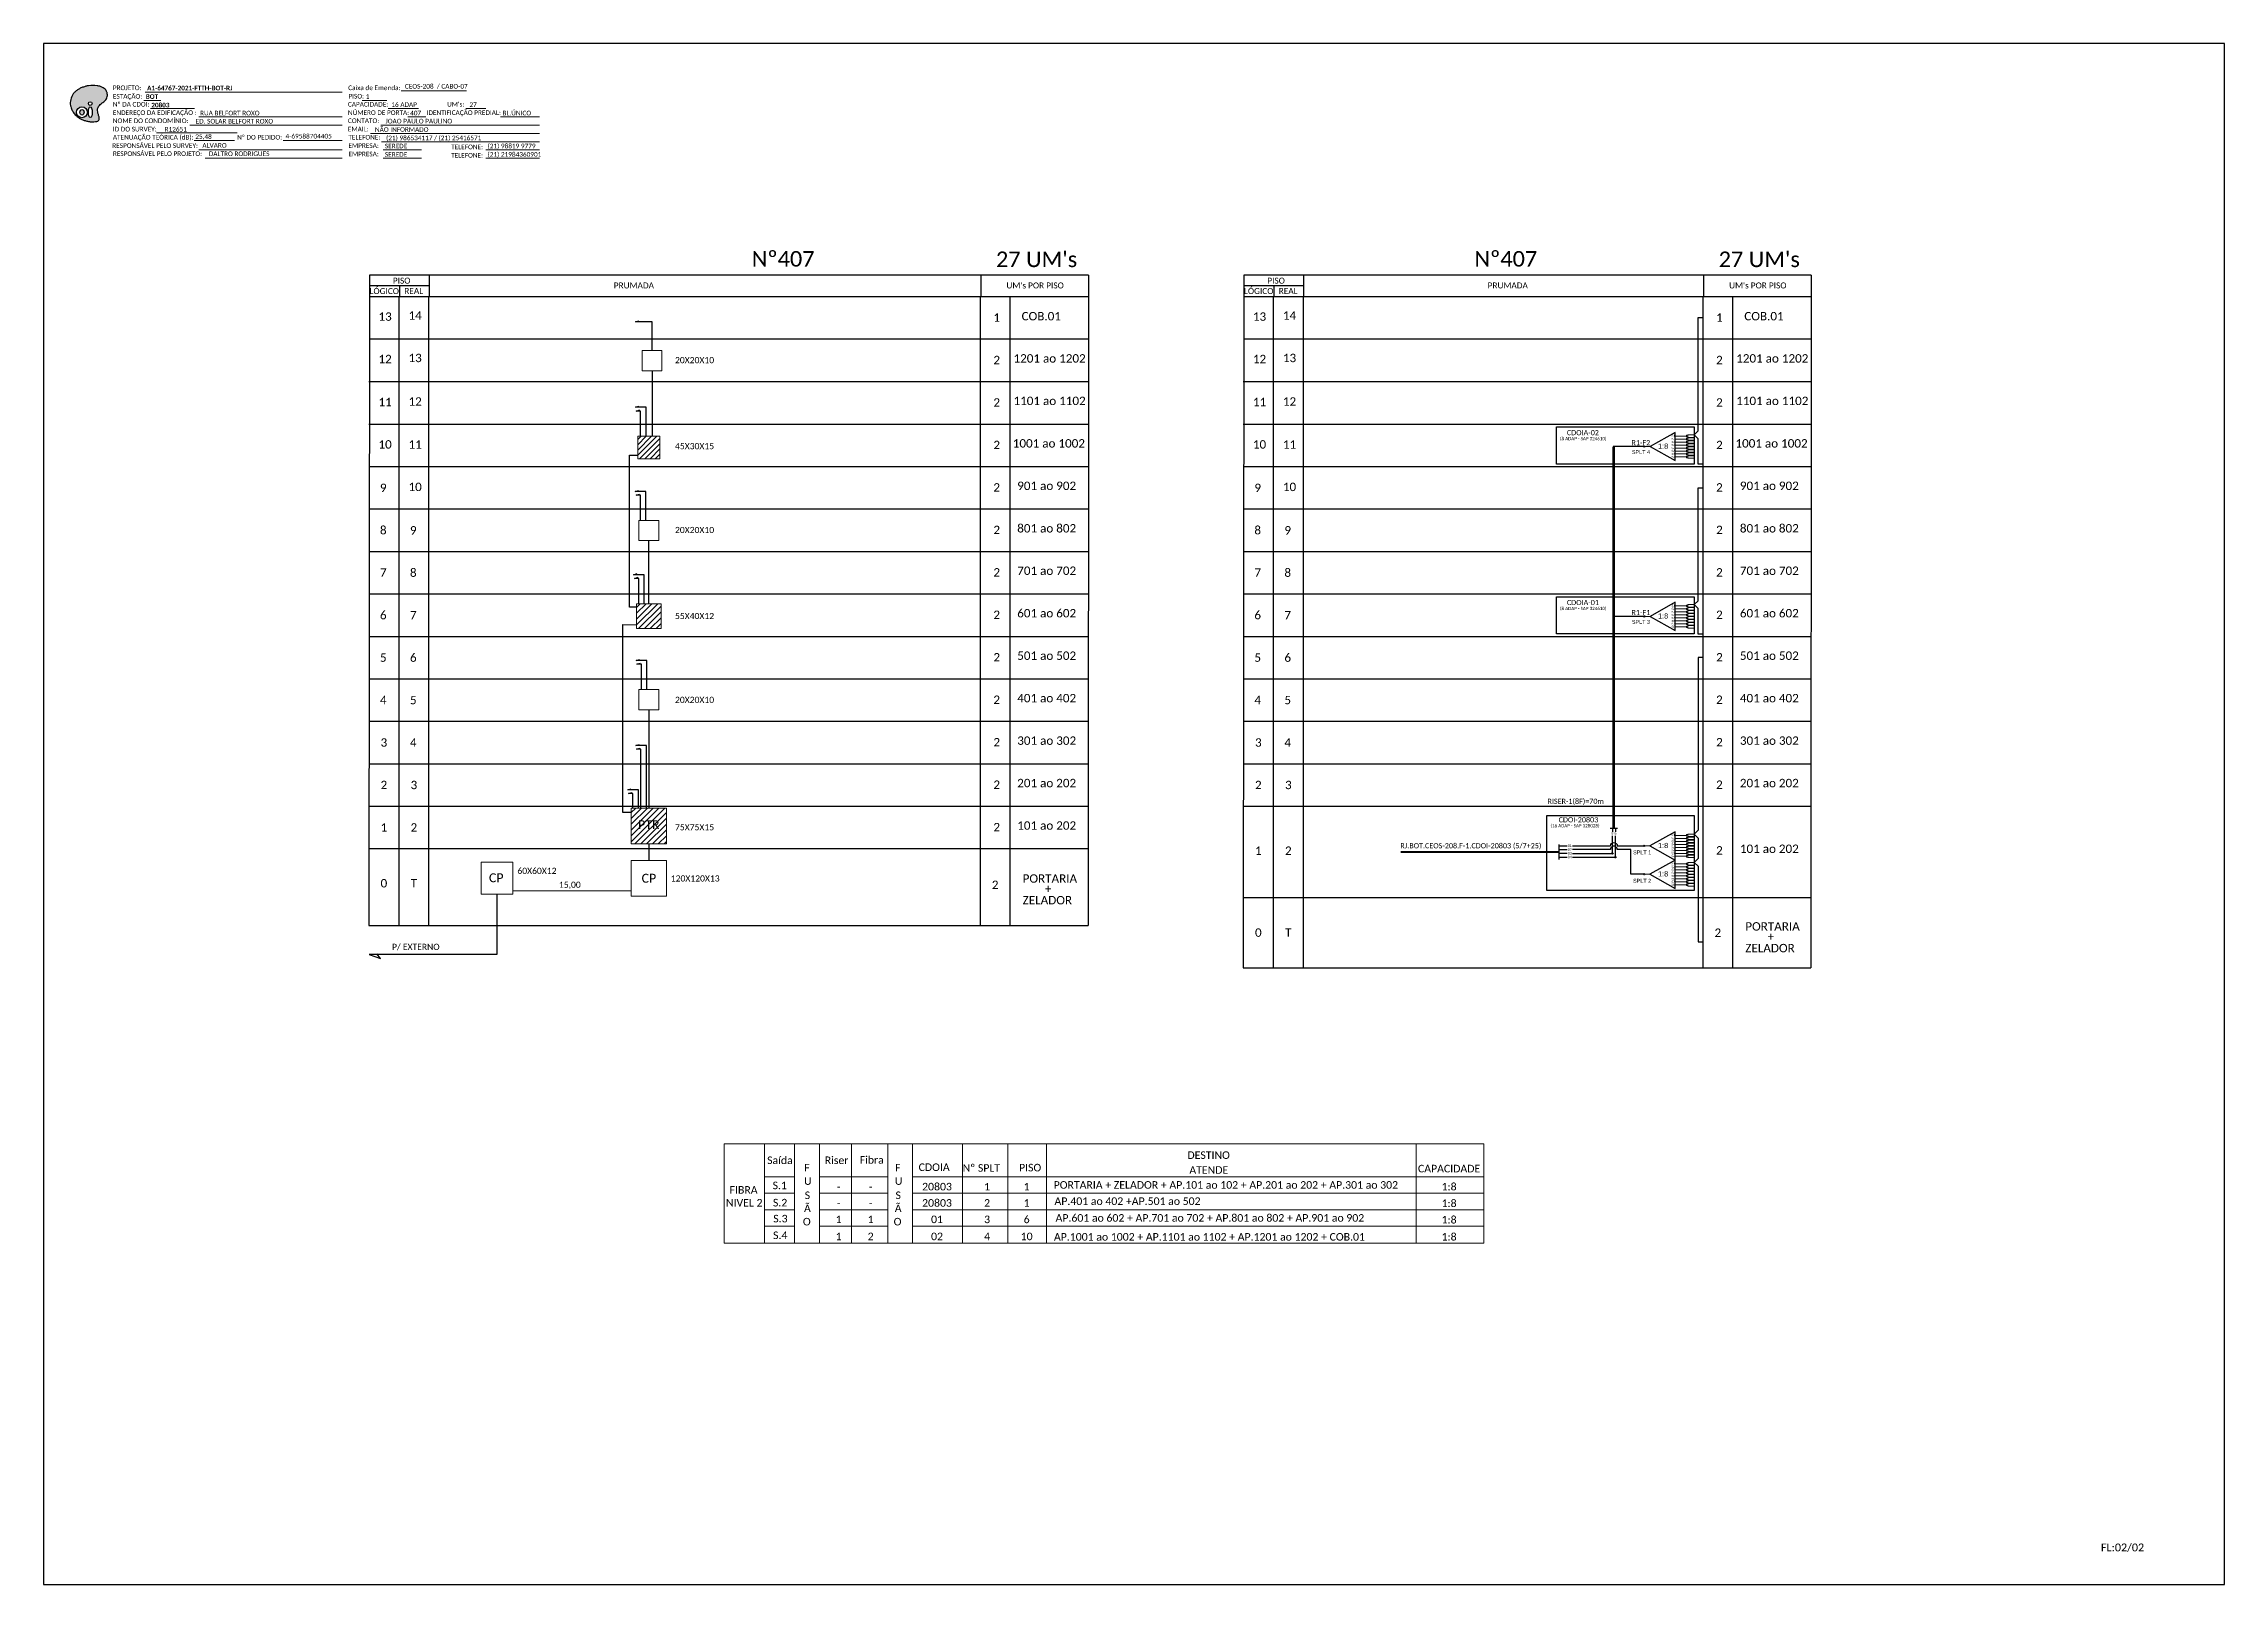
# Model space of a CAD drawing. Header units: metres. Extents: x -1286 to 434, y -500 to 94.
# Drawn here: x -407 to 434, y -500 to 94 of the extents above; entities that cross this region are included whole.
import ezdxf
from ezdxf.enums import TextEntityAlignment as Align

# ---------------------------------------------------------------- set-up
doc = ezdxf.new("R2010")
doc.units = ezdxf.units.M
doc.layers.add('(Notas)', color=7, linetype='Continuous', lineweight=0)
doc.layers.add('_NUMERAÇÃO_', color=34, linetype='Continuous', lineweight=0)
doc.styles.add('ARIAL', font='arial.ttf')
doc.styles.add('WMF-Calibri0', font='calibri.ttf')
doc.styles.add('WMF-Calibri1', font='calibrib.ttf')

# ---------------------------------------------------------------- blocks, each defined once
blk = doc.blocks.new('SPLT_1-8_SC-APC')
at = {"color": 1, "lineweight": 0}
blk.add_lwpolyline([(-17.04, -7.55), (-19.26, -7.55)], dxfattribs=at)
at = {"color": 1}
blk.add_lwpolyline([(-7.37, -2.1), (-17.04, -7.55), (-7.37, -13), (-7.37, -2.1)], dxfattribs=at)
at = {"color": 3, "lineweight": 0}
for points in [[(-2.99, -3.51), (-7.37, -3.51)], [(-7.37, -4.66), (-2.99, -4.66)], [(-7.37, -5.82), (-2.99, -5.82)], [(-7.37, -6.97), (-2.99, -6.97)], [(-7.37, -8.12), (-2.99, -8.12)], [(-2.41, -3.02), (-2.41, -4)], [(-2.41, -3.02), (0, -3.02)], [(-2.41, -4), (0, -4)], [(-2.41, -4.17), (-2.41, -5.16)], [(-2.41, -4.17), (0, -4.17)], [(-2.41, -5.16), (0, -5.16)], [(-2.41, -5.32), (-2.41, -6.31)], [(-2.41, -5.32), (0, -5.32)], [(-2.41, -6.31), (0, -6.31)], [(-2.41, -6.48), (-2.41, -7.46)], [(-2.41, -6.48), (0, -6.48)], [(-2.41, -7.46), (0, -7.46)], [(-2.41, -7.63), (-2.41, -8.62)], [(-2.41, -7.63), (0, -7.63)], [(-7.37, -9.28), (-2.99, -9.28)], [(-7.37, -10.43), (-2.99, -10.43)], [(-7.37, -11.58), (-2.99, -11.58)], [(-2.41, -8.62), (0, -8.62)], [(-2.41, -8.78), (-2.41, -9.77)], [(-2.41, -8.78), (0, -8.78)], [(-2.41, -9.77), (0, -9.77)], [(-2.41, -9.94), (-2.41, -10.92)], [(-2.41, -9.94), (0, -9.94)], [(-2.41, -10.92), (0, -10.92)], [(-2.41, -11.09), (-2.41, -12.08)], [(-2.41, -11.09), (0, -11.09)], [(-2.41, -12.08), (0, -12.08)]]:
    blk.add_lwpolyline(points, dxfattribs=at)
for points in [[(-2.99, -3.22), (-2.41, -3.22), (-2.41, -3.8), (-2.99, -3.8)], [(-2.99, -4.38), (-2.41, -4.38), (-2.41, -4.95), (-2.99, -4.95)], [(-2.99, -5.53), (-2.41, -5.53), (-2.41, -6.1), (-2.99, -6.1)], [(-2.99, -6.68), (-2.41, -6.68), (-2.41, -7.26), (-2.99, -7.26)], [(-2.99, -7.84), (-2.41, -7.84), (-2.41, -8.41), (-2.99, -8.41)], [(-2.99, -8.99), (-2.41, -8.99), (-2.41, -9.56), (-2.99, -9.56)], [(-2.99, -10.14), (-2.41, -10.14), (-2.41, -10.72), (-2.99, -10.72)], [(-2.99, -11.3), (-2.41, -11.3), (-2.41, -11.87), (-2.99, -11.87)]]:
    blk.add_lwpolyline(points, close=True, dxfattribs=at)
at = {"color": 1, "style": 'ARIAL'}
for s, height, p in [('1:8', 2, (-13.91, -8.4)), ('S1', 0.75, (-8.74, -3.78)), ('S2', 0.75, (-8.74, -4.97)), ('S3', 0.75, (-8.74, -6.18)), ('S4', 0.75, (-8.74, -7.36)), ('S5', 0.75, (-8.74, -8.57)), ('S6', 0.75, (-8.74, -9.69)), ('S7', 0.75, (-8.74, -10.78)), ('S8', 0.75, (-8.74, -11.9))]:
    blk.add_text(s, height=height, dxfattribs=at).set_placement(p)
blk = doc.blocks.new('SPLITTER_')
blk.add_point((0, 0))
at = {"style": 'ARIAL', "flags": 4}
blk.add_attdef('SPLT', (0, -3.26), '', height=1.5, dxfattribs=at)
blk = doc.blocks.new('OI')
h = blk.add_hatch(color=40)
edge = h.paths.add_edge_path()
edge.add_spline(control_points=[(4.35, -0.67), (3.92, -0.99), (3.26, -1.5), (2.81, -2.59), (2.9, -3.5), (3.06, -4.27), (3.31, -4.85), (3.37, -5.39), (3.4, -5.88), (3.2, -6.4), (2.54, -6.61), (1.65, -6.63), (0.55, -6.67), (-0.56, -6.42), (-1.61, -6.14), (-2.77, -5.61), (-3.92, -4.77), (-4.89, -3.7), (-5.34, -2.65), (-5.6, -1.94), (-5.85, -0.96), (-5.71, 0.47), (-5.1, 2.02), (-4.14, 3.02), (-3.3, 3.61), (-2.37, 4.16), (-1.36, 4.44), (-0.56, 4.7), (0.79, 4.85), (2.24, 4.97), (3.79, 4.57), (4.67, 4.21), (5.44, 3.65), (5.76, 2.99), (6.03, 2.21), (6.01, 1.46), (5.72, 0.64), (5.31, 0.08), (4.88, -0.38), (4.51, -0.55), (4.35, -0.67)], knot_values=[0, 0, 0, 0, 1.60434, 2.417191, 3.427595, 4.282808, 4.776746, 5.304182, 5.888771, 6.258406, 6.858137, 7.79129, 8.986195, 10.124242, 11.187857, 12.242908, 13.953784, 15.414161, 16.515391, 17.349188, 17.675853, 19.552021, 21.515531, 22.568638, 23.63245, 24.621084, 25.782718, 26.745347, 27.142653, 29.870543, 31.004649, 31.921532, 32.709589, 33.801391, 34.042471, 35.192333, 35.971461, 36.628871, 37.254359, 37.836911, 37.836911, 37.836911, 37.836911], degree=3, periodic=0)
h.paths.add_polyline_path([(1.13, -0.87, -1), (-0.04, -0.87, -1)], flags=16)
edge = h.paths.add_edge_path(flags=16)
edge.add_ellipse((0.56, -3.59), major_axis=(-0.02, 1.71), ratio=0.361305, start_angle=0, end_angle=360)
h.paths.add_polyline_path([(-0.36, -3.62, -1), (-3.8, -3.62, -1)], flags=16)
edge = h.paths.add_edge_path(flags=0)
edge.add_ellipse((-2.08, -3.62), major_axis=(0, 0.885), ratio=0.758294, start_angle=0, end_angle=360)
at = {"color": 40}
for centre, radius in [((-2.08, -3.62), 1.72), ((0.54, -0.87), 0.587)]:
    blk.add_circle(centre, radius, dxfattribs=at)
blk.add_ellipse((-2.08, -3.62), major_axis=(0, 0.885), ratio=0.758294, start_param=-3.141592653589792, end_param=3.141592653589792, dxfattribs=at)
blk.add_ellipse((0.56, -3.59), major_axis=(-0.02, 1.71), ratio=0.361305, dxfattribs=at)
at = {"color": 40, "start_tangent": (-0.800898, -0.598801), "end_tangent": (-0.800898, -0.598801)}
blk.add_spline([(4.35, -0.67), (3.2, -1.78), (2.9, -2.54), (2.92, -3.55), (3.12, -4.38), (3.28, -4.85), (3.37, -5.37), (3.35, -5.95), (3.2, -6.29), (2.66, -6.55), (1.73, -6.63), (0.54, -6.62), (-0.58, -6.41), (-1.6, -6.11), (-2.56, -5.67), (-3.95, -4.67), (-4.89, -3.56), (-5.37, -2.56), (-5.64, -1.78), (-5.72, -1.46), (-5.63, 0.42), (-4.84, 2.22), (-4.13, 2.99), (-3.27, 3.62), (-2.4, 4.09), (-1.3, 4.47), (-0.37, 4.72), (0.02, 4.77), (2.75, 4.8), (3.85, 4.53), (4.69, 4.16), (5.31, 3.68), (5.85, 2.73), (5.93, 2.5), (5.94, 1.35), (5.67, 0.62), (5.29, 0.08), (4.84, -0.36), (4.35, -0.67)], degree=3, dxfattribs=at)

msp = doc.modelspace()

# ---------------------------------------------------------------- hatches: boundary and pattern name
h = msp.add_hatch()
h.set_pattern_fill('ANSI31', color=1, scale=0.45, style=0)
h.set_pattern_definition([(45, (-330.719, -383.1889), (-1.010279, 1.010279), [])])
h.paths.add_polyline_path([(-177.74, -65.84), (-169.22, -65.84), (-169.22, -57.19), (-177.74, -57.19)])
h = msp.add_hatch(color=3)
h.dxf.hatch_style = 1
edge = h.paths.add_edge_path()
edge.add_arc((210.39, -61.13), 0.242, 0, 360)
h = msp.add_hatch()
h.set_pattern_fill('ANSI31', color=1, scale=0.5, style=0)
h.set_pattern_definition([(45, (-348.1898, -483.9379), (-1.122532, 1.122532), [])])
h.paths.add_polyline_path([(-178.22, -131.32), (-168.75, -131.32), (-168.75, -121.72), (-178.22, -121.72)])
h = msp.add_hatch(color=3)
h.dxf.hatch_style = 1
edge = h.paths.add_edge_path()
edge.add_arc((210.39, -126.62), 0.242, 0, 360)
h = msp.add_hatch()
h.set_pattern_fill('LINE', color=1, scale=0.5, angle=45)
h.set_pattern_definition([(45, (73.6528, 0), (-1.122532, 1.122532), [])])
h.paths.add_polyline_path([(-180.27, -200.56), (-180.27, -214.32), (-166.7, -214.32), (-166.7, -200.56)])
h.paths.add_polyline_path([(-178.5, -209.5), (-168.42, -209.5), (-168.42, -204.35), (-178.5, -204.35)], flags=24)
h = msp.add_hatch(color=3)
h.dxf.hatch_style = 1
edge = h.paths.add_edge_path()
edge.add_arc((198.09, -217.99), 0.256, 0, 360)
h = msp.add_hatch(color=3)
h.dxf.hatch_style = 1
edge = h.paths.add_edge_path()
edge.add_arc((210.36, -215.09), 0.256, 0, 360)
h = msp.add_hatch(color=3)
h.dxf.hatch_style = 1
edge = h.paths.add_edge_path()
edge.add_arc((199.25, -219.47), 0.256, 0, 360)
h = msp.add_hatch(color=3)
h.dxf.hatch_style = 1
edge = h.paths.add_edge_path()
edge.add_arc((210.36, -226.04), 0.256, 0, 360)

# ---------------------------------------------------------------- linework, layer by layer
at = {"layer": '(Notas)', "lineweight": 0}
for p, q in [((-128.85, -368.31), (-128.85, -329.94)), ((-117.32, -368.31), (-117.32, -329.94)), ((-107.68, -368.31), (-107.68, -329.94)), ((-95.34, -368.31), (-95.34, -329.94)), ((-81.31, -368.31), (-81.31, -329.94)), ((-71.85, -368.31), (-71.85, -329.94)), ((-52.54, -368.31), (-52.54, -329.94)), ((-35.06, -368.31), (-35.06, -329.94)), ((-20.15, -368.31), (-20.15, -329.94)), ((122.49, -368.31), (122.49, -329.94))]:
    msp.add_line(p, q, dxfattribs=at)
msp.add_lwpolyline([(148.49, -329.94), (148.49, -368.31)], dxfattribs=at)
at = {"color": 5}
for p, q in [((210.39, -61.13), (198.37, -61.13)), ((210.39, -126.62), (198.37, -126.62)), ((198.09, -218.01), (198.09, -211.28)), ((199.25, -219.47), (199.25, -211.28)), ((182.75, -219.46), (199.25, -219.47))]:
    msp.add_line(p, q, dxfattribs=at)
at = {"color": 1}
msp.add_line((177.52, -214.5), (177.52, -220.38), dxfattribs=at)
at = {"color": 7}
msp.add_line((182.75, -218), (198.09, -218.01), dxfattribs=at)
msp.add_lwpolyline([(-406.88, -499.81), (434.12, -499.81), (434.12, 94.19), (-406.88, 94.19)], close=True)
at = {"color": 7, "lineweight": 0}
for points in [[(-268.96, 76.01), (-243.82, 76.01)], [(-368.28, 72.24), (-361.73, 72.24)], [(-367.77, 75.52), (-291.8, 75.52)], [(-365.62, 69.17), (-348.65, 69.17)], [(-284, 72.28), (-274.52, 72.28)], [(-273.95, 69.17), (-262.33, 69.17)], [(-244.01, 69.17), (-236.34, 69.17)], [(-363.3, 59.75), (-332.26, 59.75)], [(-350.46, 62.82), (-291.8, 62.82)], [(-347.05, 65.93), (-291.8, 65.93)], [(-280.87, 59.58), (-215.61, 59.58)], [(-276.84, 62.82), (-215.61, 62.82)], [(-266.37, 65.93), (-259.42, 65.93)], [(-230.67, 65.93), (-215.64, 65.93)], [(-348.77, 56.79), (-333.26, 56.79)], [(-347.05, 53.23), (-291.8, 53.23)], [(-314.54, 56.79), (-291.77, 56.79)], [(-276.59, 56.34), (-215.61, 56.34)], [(-275.98, 53.23), (-261.18, 53.23)], [(-236.38, 53.23), (-215.61, 53.23)], [(-344.56, 49.99), (-291.8, 49.99)], [(-275.98, 49.99), (-261.18, 49.99)], [(-236.38, 49.99), (-215.61, 49.99)]]:
    msp.add_lwpolyline(points, dxfattribs=at)
at = {"color": 0}
for points in [[(-3.87, 4.97), (-281.21, 4.97)], [(-258.06, 0.86), (-281.21, 0.86)], [(274.82, 4.97), (56.01, 4.97)], [(79.15, 0.86), (56.01, 0.86)]]:
    msp.add_lwpolyline(points, dxfattribs=at)
for points in [[(-281.21, 4.97), (-281.21, -3.25)], [(-269.63, 0.86), (-269.63, -3.25)], [(-258.06, -3.25), (-258.06, 4.97)], [(-45.47, 4.97), (-45.47, -3.25)], [(-3.87, 4.97), (-3.87, -3.25)], [(56.01, 4.97), (56.01, -3.25)], [(67.58, 0.86), (67.58, -3.25)], [(79.15, -3.25), (79.15, 4.97)], [(233.23, 4.97), (233.23, -3.25)], [(274.82, 4.97), (274.82, -3.25)], [(-281.21, -3.25), (-281.43, -245.77)], [(-281.21, -3.25), (-3.87, -3.25)], [(-281.21, -3.25), (-3.87, -3.25)], [(-281.21, -3.25), (-3.87, -3.25)], [(-281.21, -3.25), (-3.87, -3.25)], [(-269.86, -3.25), (-269.86, -245.77)], [(-258.29, -245.77), (-258.29, -3.25)], [(-45.69, -3.25), (-45.69, -245.77)], [(-34.12, -245.77), (-34.12, -3.25)], [(-3.87, -3.25), (-4.1, -245.77)], [(56.01, -3.25), (55.78, -262.08)], [(56.01, -3.25), (274.82, -3.25)], [(56.01, -3.25), (274.82, -3.25)], [(56.01, -3.25), (274.82, -3.25)], [(56.01, -3.25), (274.82, -3.25)], [(67.35, -3.25), (67.35, -262.08)], [(78.93, -262.08), (78.93, -3.25)], [(233, -3.25), (233, -262.08)], [(244.58, -262.08), (244.58, -3.25)], [(274.82, -3.25), (274.59, -262.08)], [(-281.21, -19.62), (-3.87, -19.62)], [(56.01, -19.62), (274.82, -19.62)], [(-281.43, -36.08), (-4.1, -36.08)], [(55.78, -36.08), (274.59, -36.08)], [(-281.43, -52.45), (-4.1, -52.45)], [(55.78, -52.45), (274.59, -52.45)], [(-281.43, -68.82), (-4.1, -68.82)], [(55.78, -68.82), (274.59, -68.82)], [(-281.43, -85.2), (-4.1, -85.2)], [(55.78, -85.2), (274.59, -85.2)], [(-281.43, -101.57), (-4.1, -101.57)], [(55.78, -101.57), (274.59, -101.57)], [(-281.43, -117.94), (-4.1, -117.94)], [(55.78, -117.94), (274.59, -117.94)], [(-281.43, -134.31), (-4.1, -134.31)], [(55.78, -134.31), (274.59, -134.31)], [(-281.43, -150.68), (-4.1, -150.68)], [(55.78, -150.68), (274.59, -150.68)], [(-281.43, -167.06), (-4.1, -167.06)], [(55.78, -167.06), (274.59, -167.06)], [(-281.43, -183.43), (-4.1, -183.43)], [(55.78, -183.43), (274.59, -183.43)], [(-281.43, -199.8), (-4.1, -199.8)], [(55.78, -199.8), (274.59, -199.8)], [(-281.43, -216.17), (-4.1, -216.17)], [(55.78, -235.05), (274.59, -235.05)], [(-281.43, -245.77), (-4.1, -245.77)], [(55.78, -262.08), (274.59, -262.08)]]:
    msp.add_lwpolyline(points)
at = {"color": 3}
for points in [[(-172.24, -24.16), (-172.24, -13.1), (-178.59, -13.1), (-177.2, -12.67)], [(233, -67.9), (231.22, -67.9), (231.22, -58.11), (229.65, -56.6), (231.22, -55.1), (231.22, -11.37), (232.87, -11.37)], [(-172.24, -31.93), (-172.24, -57.19)], [(-174.51, -57.19), (-174.51, -46.01), (-178.64, -46.01), (-177.25, -45.58)], [(-176.65, -57.19), (-176.65, -47.44), (-178.33, -47.44), (-176.94, -47.01)], [(-178.22, -123.06), (-180.9, -123.06), (-180.9, -64.43), (-177.76, -64.45)], [(-174.58, -89.65), (-174.58, -78.47), (-178.71, -78.47), (-177.31, -78.04)], [(-176.72, -89.65), (-176.72, -79.89), (-178.4, -79.89), (-177.01, -79.46)], [(232.87, -133.42), (231.22, -133.42), (231.22, -123.6), (229.65, -122.09), (231.22, -120.58), (231.22, -77.05), (232.87, -77.05)], [(-173.48, -121.72), (-173.48, -97.42)], [(-175.22, -121.72), (-175.22, -110.54), (-179.35, -110.54), (-177.95, -110.11)], [(-177.36, -121.72), (-177.36, -111.96), (-179.04, -111.96), (-177.65, -111.53)], [(-180.27, -202.17), (-183.5, -202.17), (-183.5, -129.81), (-178.22, -129.83)], [(232.88, -142.5), (231.23, -142.5), (231.22, -209.05), (229.65, -210.56), (231.22, -212.06), (231.22, -219.95), (229.65, -221.45), (231.22, -222.96), (231.22, -252.05), (232.87, -252.05)], [(-174.23, -154.84), (-174.23, -143.66), (-178.35, -143.66), (-176.96, -143.23)], [(-176.37, -154.84), (-176.37, -145.08), (-178.05, -145.08), (-176.65, -144.65)], [(-173.48, -162.61), (-173.49, -200.56)], [(-174.41, -200.56), (-174.41, -176.4), (-178.54, -176.4), (-177.14, -175.97)], [(-176.55, -200.56), (-176.55, -177.83), (-178.23, -177.83), (-176.84, -177.4)], [(-177.5, -200.56), (-177.5, -193.53), (-181.63, -193.53), (-180.23, -193.11)], [(-179.64, -200.56), (-179.64, -194.96), (-181.32, -194.96), (-179.92, -194.53)], [(-173.49, -214.32), (-173.49, -220.76)], [(177.52, -215.04), (180.68, -215.04)], [(-180.28, -232.51), (-225.97, -232.43)]]:
    msp.add_lwpolyline(points, dxfattribs=at)
at = {"lineweight": 0}
for points in [[(-168.41, -24.16), (-176.07, -24.16), (-176.07, -31.93), (-168.41, -31.93)], [(-169.65, -89.65), (-177.31, -89.65), (-177.31, -97.42), (-169.65, -97.42)], [(-169.65, -154.84), (-177.32, -154.84), (-177.32, -162.61), (-169.65, -162.61)], [(-238.2, -221.36), (-225.97, -221.36), (-225.97, -233.76), (-238.2, -233.76)], [(-180.28, -220.76), (-166.71, -220.76), (-166.71, -234.52), (-180.28, -234.52)]]:
    msp.add_lwpolyline(points, close=True, dxfattribs=at)
at = {"color": 1, "lineweight": 0}
for points in [[(-169.22, -57.19), (-177.74, -57.19), (-177.74, -65.84), (-169.22, -65.84)], [(-168.75, -121.72), (-178.22, -121.72), (-178.22, -131.32), (-168.75, -131.32)], [(-180.27, -200.56), (-166.7, -200.56), (-166.7, -214.32), (-180.27, -214.32)]]:
    msp.add_lwpolyline(points, close=True, dxfattribs=at)
at = {"color": 1}
for points in [[(176.52, -53.59), (229.65, -53.59), (229.65, -67.9), (176.52, -67.9)], [(176.52, -119.07), (229.65, -119.07), (229.65, -133.39), (176.52, -133.39)], [(172.88, -203.44), (229.65, -203.44), (229.65, -232.27), (172.88, -232.27)]]:
    msp.add_lwpolyline(points, close=True, dxfattribs=at)
for points in [[(222.28, -55.68), (212.62, -61.13), (222.28, -66.58), (222.28, -55.68)], [(222.28, -121.17), (212.62, -126.62), (222.28, -132.07), (222.28, -121.17)], [(-232.09, -233.76), (-232.09, -256.95), (-277.15, -256.95), (-281.33, -256.95)], [(-281.33, -256.95), (-276.92, -258.54)], [(-276.92, -258.54), (-278.32, -256.71)]]:
    msp.add_lwpolyline(points, dxfattribs=at)
at = {"color": 3, "lineweight": 0}
for points in [[(226.66, -57.1), (222.28, -57.1)], [(222.28, -58.25), (226.66, -58.25)], [(227.24, -56.6), (227.24, -57.59)], [(227.24, -56.6), (229.65, -56.6)], [(227.24, -57.59), (229.65, -57.59)], [(227.24, -57.76), (227.24, -58.74)], [(227.24, -57.76), (229.65, -57.76)], [(227.24, -58.74), (229.65, -58.74)], [(222.28, -59.4), (226.66, -59.4)], [(222.28, -60.56), (226.66, -60.56)], [(222.28, -61.71), (226.66, -61.71)], [(222.28, -62.86), (226.66, -62.86)], [(222.28, -64.01), (226.66, -64.01)], [(222.28, -65.17), (226.66, -65.17)], [(227.24, -58.91), (227.24, -59.9)], [(227.24, -58.91), (229.65, -58.91)], [(227.24, -59.9), (229.65, -59.9)], [(227.24, -60.06), (227.24, -61.05)], [(227.24, -60.06), (229.65, -60.06)], [(227.24, -61.05), (229.65, -61.05)], [(227.24, -61.22), (227.24, -62.2)], [(227.24, -61.22), (229.65, -61.22)], [(227.24, -62.2), (229.65, -62.2)], [(227.24, -62.37), (227.24, -63.36)], [(227.24, -62.37), (229.65, -62.37)], [(227.24, -63.36), (229.65, -63.36)], [(227.24, -63.52), (227.24, -64.51)], [(227.24, -63.52), (229.65, -63.52)], [(227.24, -64.51), (229.65, -64.51)], [(227.24, -64.67), (227.24, -65.66)], [(227.24, -64.67), (229.65, -64.67)], [(227.24, -65.66), (229.65, -65.66)], [(226.66, -122.58), (222.28, -122.58)], [(222.28, -123.74), (226.66, -123.74)], [(222.28, -124.89), (226.66, -124.89)], [(222.28, -126.04), (226.66, -126.04)], [(227.24, -122.09), (227.24, -123.08)], [(227.24, -122.09), (229.65, -122.09)], [(227.24, -123.08), (229.65, -123.08)], [(227.24, -123.24), (227.24, -124.23)], [(227.24, -123.24), (229.65, -123.24)], [(227.24, -124.23), (229.65, -124.23)], [(227.24, -124.4), (227.24, -125.38)], [(227.24, -124.4), (229.65, -124.4)], [(227.24, -125.38), (229.65, -125.38)], [(227.24, -125.55), (227.24, -126.54)], [(227.24, -125.55), (229.65, -125.55)], [(222.28, -127.2), (226.66, -127.2)], [(222.28, -128.35), (226.66, -128.35)], [(222.28, -129.5), (226.66, -129.5)], [(222.28, -130.66), (226.66, -130.66)], [(227.24, -126.54), (229.65, -126.54)], [(227.24, -126.7), (227.24, -127.69)], [(227.24, -126.7), (229.65, -126.7)], [(227.24, -127.69), (229.65, -127.69)], [(227.24, -127.86), (227.24, -128.84)], [(227.24, -127.86), (229.65, -127.86)], [(227.24, -128.84), (229.65, -128.84)], [(227.24, -129.01), (227.24, -130)], [(227.24, -129.01), (229.65, -129.01)], [(227.24, -130), (229.65, -130)], [(227.24, -130.16), (227.24, -131.15)], [(227.24, -130.16), (229.65, -130.16)], [(227.24, -131.15), (229.65, -131.15)]]:
    msp.add_lwpolyline(points, dxfattribs=at)
for points in [[(226.66, -56.81), (227.24, -56.81), (227.24, -57.38), (226.66, -57.38)], [(226.66, -57.96), (227.24, -57.96), (227.24, -58.54), (226.66, -58.54)], [(226.66, -59.12), (227.24, -59.12), (227.24, -59.69), (226.66, -59.69)], [(226.66, -60.27), (227.24, -60.27), (227.24, -60.84), (226.66, -60.84)], [(226.66, -61.42), (227.24, -61.42), (227.24, -62), (226.66, -62)], [(226.66, -62.58), (227.24, -62.58), (227.24, -63.15), (226.66, -63.15)], [(226.66, -63.73), (227.24, -63.73), (227.24, -64.3), (226.66, -64.3)], [(226.66, -64.88), (227.24, -64.88), (227.24, -65.45), (226.66, -65.45)], [(226.66, -122.3), (227.24, -122.3), (227.24, -122.87), (226.66, -122.87)], [(226.66, -123.45), (227.24, -123.45), (227.24, -124.02), (226.66, -124.02)], [(226.66, -124.6), (227.24, -124.6), (227.24, -125.18), (226.66, -125.18)], [(226.66, -125.76), (227.24, -125.76), (227.24, -126.33), (226.66, -126.33)], [(226.66, -126.91), (227.24, -126.91), (227.24, -127.48), (226.66, -127.48)], [(226.66, -128.06), (227.24, -128.06), (227.24, -128.64), (226.66, -128.64)], [(226.66, -129.22), (227.24, -129.22), (227.24, -129.79), (226.66, -129.79)], [(226.66, -130.37), (227.24, -130.37), (227.24, -130.94), (226.66, -130.94)]]:
    msp.add_lwpolyline(points, close=True, dxfattribs=at)
at = {"color": 5, "const_width": 1}
msp.add_lwpolyline([(198.65, -208.32), (198.65, -61.14)], dxfattribs=at)
at = {"color": 1, "lineweight": 0}
for points in [[(212.62, -61.13), (210.39, -61.13)], [(212.62, -126.62), (210.39, -126.62)]]:
    msp.add_lwpolyline(points, dxfattribs=at)
at = {"color": 5}
for points in [[(197.26, -208.32), (200.04, -208.32)], [(198.09, -208.32), (198.09, -209.64)], [(199.25, -208.32), (199.25, -209.64)], [(177.52, -219.42), (180.68, -219.42)]]:
    msp.add_lwpolyline(points, dxfattribs=at)
at = {"color": 1}
msp.add_lwpolyline([(116.42, -217.47, 0.8, 0.8, 0), (177.52, -217.44, 0.8, 0.8, 0)], format="xyseb", dxfattribs=at)
at = {"color": 2}
msp.add_lwpolyline([(177.52, -216.5), (180.68, -216.5)], dxfattribs=at)
at = {"color": 7}
msp.add_lwpolyline([(177.52, -217.96), (180.68, -217.96)], dxfattribs=at)
at = {"color": 3}
msp.add_lwpolyline([(182.75, -215.08), (197.36, -215.08, -1), (200.01, -215.08), (210.39, -215.09)], format="xyb", dxfattribs=at)
at = {"color": 2}
msp.add_lwpolyline([(210.39, -226.04), (205.25, -226.04), (205.25, -216.55), (200.01, -216.55, 1), (197.36, -216.54), (182.75, -216.54)], format="xyb", dxfattribs=at)
at = {"color": 3}
for centre, radius in [((210.39, -61.13), 0.242), ((210.39, -126.62), 0.242), ((198.09, -217.99), 0.256), ((210.36, -215.09), 0.256), ((199.25, -219.47), 0.256), ((210.36, -226.04), 0.256)]:
    msp.add_circle(centre, radius, dxfattribs=at)
at = {"layer": '_NUMERAÇÃO_', "color": 0, "lineweight": 0}
for p, q in [((148.49, -329.94), (-144.48, -329.94)), ((-144.48, -329.94), (-144.48, -368.31)), ((-117.32, -342.66), (-128.85, -342.66)), ((-81.31, -342.66), (-107.68, -342.66)), ((148.49, -342.66), (-71.85, -342.66)), ((-117.32, -348.99), (-128.85, -348.99)), ((-81.31, -348.99), (-107.68, -348.99)), ((148.49, -348.99), (-71.85, -348.99)), ((-117.32, -355.4), (-128.85, -355.4)), ((-81.31, -355.4), (-107.68, -355.4)), ((148.49, -355.4), (-71.85, -355.4)), ((148.49, -368.31), (-144.48, -368.31)), ((-117.32, -361.73), (-128.85, -361.73)), ((-81.31, -361.73), (-107.68, -361.73)), ((148.49, -361.73), (-71.85, -361.73))]:
    msp.add_line(p, q, dxfattribs=at)

# ---------------------------------------------------------------- block references
at = {"color": 7, "xscale": 1.213923925163967, "yscale": 1.213923925163967, "zscale": 1.213923925163967, "rotation": 0.1532896023949059}
msp.add_blockref('OI', (-389.57, 72.14), dxfattribs=at)
at = {"color": 3}
for p in [(229.65, -207.54), (229.65, -218.49)]:
    msp.add_blockref('SPLT_1-8_SC-APC', p, dxfattribs=at)
ref = msp.add_blockref('SPLITTER_', (212.62, -215.09), dxfattribs=dict(xscale=-1))
ref.add_attrib('SPLT', 'SPLT 1', (206.09, -218.35), dxfattribs={"height": 1.5, "style": 'ARIAL'})
ref = msp.add_blockref('SPLITTER_', (212.62, -226.04), dxfattribs=dict(xscale=-1))
ref.add_attrib('SPLT', 'SPLT 2', (206.09, -229.3), dxfattribs={"height": 1.5, "style": 'ARIAL'})

# ---------------------------------------------------------------- texts
at = {"color": 7, "lineweight": 0, "style": 'WMF-Calibri0'}
for s, height, p in [('PROJETO:', 1.793, (-380.17, 76.26)), ('Caixa de Emenda:', 1.7927, (-289.41, 76.26)), ('ESTAÇÃO:', 1.793, (-380.17, 72.98)), ('Nº DA CDOI:', 1.7927, (-380.17, 69.91)), ('ENDEREÇO DA EDIFICAÇÃO :', 1.7927, (-380.17, 66.68)), ('CAPACIDADE:', 1.7927, (-289.52, 69.91)), ('NÚMERO DE PORTA:', 1.7927, (-289.52, 66.68)), ('PISO:', 1.793, (-289.34, 73.03)), ('IDENTIFICAÇÃO PREDIAL:', 1.7927, (-259.15, 66.68)), ("UM's:", 1.793, (-251.28, 69.91)), ('ATENUAÇÃO TEÓRICA (dB):', 1.7927, (-380.17, 57.21)), ('NOME DO CONDOMÍNIO:', 1.7927, (-380.17, 63.56)), ('ID DO SURVEY:', 1.7927, (-380.17, 60.33)), ('Nº DO PEDIDO:', 1.7927, (-332.25, 57.21)), ('CONTATO:', 1.793, (-289.52, 63.56)), ('EMAIL:', 1.793, (-289.52, 60.33)), ('TELEFONE:', 1.793, (-289.34, 57.21)), ('RESPONSÁVEL PELO SURVEY:', 1.7927, (-380.41, 53.98)), ('RESPONSÁVEL PELO PROJETO:', 1.7927, (-380.17, 50.87)), ('EMPRESA:', 1.793, (-289.34, 53.98)), ('EMPRESA:', 1.793, (-289.34, 50.74)), ('TELEFONE:', 1.793, (-249.74, 53.47)), ('TELEFONE:', 1.793, (-249.74, 50.24))]:
    msp.add_text(s, height=height, dxfattribs=at).set_placement(p)
at = {"color": 7}
for s, height, style, p in [('A1-64767-2021-FTTH-BOT-RJ', 1.7927, 'WMF-Calibri1', (-366.97, 76.17)), ('CEOS-208  / CABO-07', 1.7927, 'WMF-Calibri0', (-267.56, 76.85)), ('BOT', 1.793, 'WMF-Calibri1', (-367.49, 72.89)), ('RUA BELFORT ROXO', 1.7927, 'WMF-Calibri0', (-346.54, 66.52)), ('1', 1.79, 'WMF-Calibri0', (-282.65, 72.88)), ('16 ADAP', 1.793, 'WMF-Calibri0', (-272.78, 69.79)), ('407', 1.793, 'WMF-Calibri0', (-265.55, 66.53)), ('27', 1.793, 'WMF-Calibri0', (-242.66, 69.77)), ('BL.ÚNICO', 1.793, 'WMF-Calibri0', (-229.91, 66.53)), ('R12651', 1.793, 'WMF-Calibri0', (-360.21, 60.28)), ('25,48', 1.793, 'WMF-Calibri0', (-348.39, 57.45)), ('ED. SOLAR BELFORT ROXO', 1.7927, 'WMF-Calibri0', (-348.26, 63.39)), ('4-69588704405', 1.7927, 'WMF-Calibri0', (-313.59, 57.62)), ('NÃO INFORMADO', 1.7927, 'WMF-Calibri0', (-279.1, 60.18)), ('JOAO PAULO PAULINO', 1.7927, 'WMF-Calibri0', (-275.06, 63.42)), ('(21) 986534117 / (21) 25416571', 1.7927, 'WMF-Calibri0', (-274.81, 56.94)), ('ALVARO', 1.793, 'WMF-Calibri0', (-345.65, 54.07)), ('DALTRO RODRIGUES', 1.7927, 'WMF-Calibri0', (-343.16, 50.83)), ('SEREDE', 1.793, 'WMF-Calibri0', (-275.28, 53.83)), ('SEREDE', 1.793, 'WMF-Calibri0', (-275.28, 50.59)), ('(21) 98819 9779', 1.7927, 'WMF-Calibri0', (-235.67, 53.83)), ('(21) 21984360901', 1.7927, 'WMF-Calibri0', (-235.67, 50.59)), ('COB.01', 3.24, 'WMF-Calibri0', (-29.72, -12.5)), ('COB.01', 3.24, 'WMF-Calibri0', (248.98, -12.5)), ('20X20X10', 2.373, 'WMF-Calibri0', (-163.39, -29.01)), ('1201 ao 1202', 3.24, 'WMF-Calibri0', (-32.85, -28.78)), ('1201 ao 1202', 3.24, 'WMF-Calibri0', (245.85, -28.78)), ('1101 ao 1102', 3.24, 'WMF-Calibri0', (-32.85, -45.15)), ('1101 ao 1102', 3.24, 'WMF-Calibri0', (245.85, -45.15)), ('1001 ao 1002', 3.24, 'WMF-Calibri0', (-33.13, -61.53)), ('1001 ao 1002', 3.24, 'WMF-Calibri0', (245.56, -61.53)), ('45X30X15', 2.373, 'WMF-Calibri0', (-163.39, -62.17)), ('901 ao 902', 3.24, 'WMF-Calibri0', (-31.41, -77.9)), ('901 ao 902', 3.24, 'WMF-Calibri0', (247.28, -77.9)), ('20X20X10', 2.373, 'WMF-Calibri0', (-163.39, -94.49)), ('801 ao 802', 3.24, 'WMF-Calibri0', (-31.41, -94.27)), ('801 ao 802', 3.24, 'WMF-Calibri0', (247.28, -94.27)), ('701 ao 702', 3.24, 'WMF-Calibri0', (-31.41, -110.64)), ('701 ao 702', 3.24, 'WMF-Calibri0', (247.28, -110.64)), ('55X40X12', 2.373, 'WMF-Calibri0', (-163.39, -127.66)), ('601 ao 602', 3.24, 'WMF-Calibri0', (-31.41, -127.01)), ('601 ao 602', 3.24, 'WMF-Calibri0', (247.28, -127.01)), ('501 ao 502', 3.24, 'WMF-Calibri0', (-31.41, -143.39)), ('501 ao 502', 3.24, 'WMF-Calibri0', (247.28, -143.39)), ('20X20X10', 2.373, 'WMF-Calibri0', (-163.39, -159.98)), ('401 ao 402', 3.24, 'WMF-Calibri0', (-31.41, -159.76)), ('401 ao 402', 3.24, 'WMF-Calibri0', (247.28, -159.76)), ('301 ao 302', 3.24, 'WMF-Calibri0', (-31.41, -176.13)), ('301 ao 302', 3.24, 'WMF-Calibri0', (247.28, -176.13)), ('201 ao 202', 3.24, 'WMF-Calibri0', (-31.41, -192.5)), ('201 ao 202', 3.24, 'WMF-Calibri0', (247.28, -192.5)), ('PTR', 3.433, 'WMF-Calibri0', (-177.64, -208.63)), ('75X75X15', 2.373, 'WMF-Calibri0', (-163.39, -209.1)), ('101 ao 202', 3.24, 'WMF-Calibri0', (-31.41, -208.87)), ('101 ao 202', 3.24, 'WMF-Calibri0', (247.28, -217.83)), ('CP', 3.433, 'WMF-Calibri0', (-235.13, -229.11)), ('60X60X12', 2.373, 'WMF-Calibri0', (-224.17, -225.9)), ('CP', 3.433, 'WMF-Calibri0', (-176.26, -229.29)), ('120X120X13', 2.373, 'WMF-Calibri0', (-165.01, -228.83)), ('PORTARIA ', 3.24, 'WMF-Calibri0', (-29.33, -229.3)), ('15,00', 2.373, 'WMF-Calibri0', (-208.16, -231.26)), ('ZELADOR', 3.24, 'WMF-Calibri0', (-29.33, -237.65)), ('+', 3.24, 'WMF-Calibri0', (-20.72, -233.24)), ('PORTARIA ', 3.24, 'WMF-Calibri0', (249.36, -247.76)), ('+', 3.24, 'WMF-Calibri0', (257.97, -251.71)), ('P/ EXTERNO', 2.373, 'WMF-Calibri0', (-272.52, -255.21)), ('ZELADOR', 3.24, 'WMF-Calibri0', (249.36, -256.12))]:
    msp.add_text(s, height=height, dxfattribs=dict(at, style=style)).set_placement(p)
at = {"color": 7, "style": 'WMF-Calibri1'}
msp.add_text('20803', height=1.793, dxfattribs=at).set_placement((-361.84, 69.6), align=Align.CENTER)
at = {"color": 0, "style": 'WMF-Calibri0'}
for s, height, p in [('Nº407', 6, (-133.79, 8.23)), ("27 UM's", 6, (-39.6, 8.04)), ('Nº407', 6, (144.91, 8.23)), ("27 UM's", 6, (239.1, 8.04)), ('  LÓGICO', 2.3, (-282.79, -2.36)), ('     PISO', 2.3, (-276.25, 1.67)), ('PRUMADA', 2.3, (-187, -0.19)), ("UM's POR PISO", 2.3, (-35.58, -0.19)), ('  LÓGICO', 2.3, (54.43, -2.36)), ('     PISO', 2.3, (60.97, 1.67)), ('PRUMADA', 2.3, (150, -0.19)), ("UM's POR PISO", 2.3, (243.12, -0.19)), ('    REAL', 2.3, (-271.03, -2.3)), ('    REAL', 2.3, (66.19, -2.3))]:
    msp.add_text(s, height=height, dxfattribs=at).set_placement(p)
at = {"color": 7, "style": 'WMF-Calibri0'}
for s, p in [('13', (-275.19, -11.03)), ('14', (-263.61, -10.61)), ('13', (62.03, -11.03)), ('14', (73.6, -10.61)), ('12', (-275.19, -27.4)), ('13', (-263.61, -26.98)), ('12', (62.03, -27.4)), ('13', (73.6, -26.98)), ('11', (-275.19, -43.99)), ('12', (-263.61, -43.77)), ('11', (62.03, -43.99)), ('12', (73.6, -43.77)), ('10', (-275.19, -60.32)), ('11', (-263.61, -60.36)), ('10', (62.03, -60.32)), ('11', (73.6, -60.36)), ('10', (-263.61, -76.69)), ('10', (73.6, -76.69))]:
    msp.add_text(s, height=3.24, dxfattribs=at).set_placement(p, align=Align.MIDDLE_CENTER)
at = {"color": 1, "style": 'WMF-Calibri0'}
for s, p in [('(8 ADAP - SAP 324610)', (186.87, -58.71)), ('(8 ADAP - SAP 324610)', (186.87, -124.19)), ('(16 ADAP - SAP 328028)', (183.69, -207.96))]:
    msp.add_text(s, height=1.25, dxfattribs=at).set_placement(p, align=Align.CENTER)
at = {"color": 1}
for s, height, style, p in [('CDOIA-02', 2, 'WMF-Calibri0', (180.57, -56.78)), ('S1', 0.75, 'ARIAL', (220.91, -57.37)), ('S2', 0.75, 'ARIAL', (220.91, -58.55)), ('1:8', 2, 'ARIAL', (215.74, -61.98)), ('S3', 0.75, 'ARIAL', (220.91, -59.76)), ('S4', 0.75, 'ARIAL', (220.91, -60.94)), ('S5', 0.75, 'ARIAL', (220.91, -62.15)), ('S6', 0.75, 'ARIAL', (220.91, -63.27)), ('S7', 0.75, 'ARIAL', (220.91, -64.37)), ('S8', 0.75, 'ARIAL', (220.91, -65.49)), ('CDOIA-01', 2, 'WMF-Calibri0', (180.57, -122.27)), ('1:8', 2, 'ARIAL', (215.74, -127.47)), ('S1', 0.75, 'ARIAL', (220.91, -122.85)), ('S2', 0.75, 'ARIAL', (220.91, -124.04)), ('S3', 0.75, 'ARIAL', (220.91, -125.25)), ('S4', 0.75, 'ARIAL', (220.91, -126.43)), ('S5', 0.75, 'ARIAL', (220.91, -127.64)), ('S6', 0.75, 'ARIAL', (220.91, -128.76)), ('S7', 0.75, 'ARIAL', (220.91, -129.86)), ('S8', 0.75, 'ARIAL', (220.91, -130.98)), ('CDOI-20803', 2, 'WMF-Calibri0', (177.38, -206.03)), ('RJ.BOT.CEOS-208.F-1.CDOI-20803 (5/7+25)', 2, 'WMF-Calibri0', (116.31, -216.04))]:
    msp.add_text(s, height=height, dxfattribs=dict(at, style=style)).set_placement(p)
at = {"color": 5, "style": 'WMF-Calibri0'}
for s, p in [('R1-F2', (205.46, -60.66)), ('R1-F1', (205.46, -126.14)), ('RISER-1(8F)=70m', (173.07, -198.9))]:
    msp.add_text(s, height=2, dxfattribs=at).set_placement(p)
at = {"color": 7, "style": 'ARIAL', "text_generation_flag": 6}
for s, p in [('SPLT 4', (205.63, -64.01)), ('SPLT 3', (205.63, -129.5))]:
    msp.add_text(s, height=1.5, rotation=180, dxfattribs=at).set_placement(p)
at = {"style": 'ARIAL'}
for s, p in [('01', (198.14, -210.35)), ('02', (199.3, -210.35))]:
    msp.add_text(s, height=0.75, rotation=90, dxfattribs=at).set_placement(p, align=Align.MIDDLE_CENTER)
for s, p in [('01', (181.68, -215.04)), ('02', (181.68, -216.5)), ('03', (181.68, -217.96)), ('04', (181.68, -219.42))]:
    msp.add_text(s, height=1, dxfattribs=at).set_placement(p, align=Align.MIDDLE_CENTER)
at = {"color": 7, "linetype": 'Continuous', "lineweight": 0, "style": 'WMF-Calibri0'}
for s, height, p in [('Saída', 2.911, (-122.92, -336.3)), ('Riser', 2.911, (-101.08, -336.3)), ('Fibra', 2.911, (-87.51, -336.17)), ('DESTINO', 2.911, (42.4, -334.32)), ('S.1', 2.911, (-122.99, -345.99)), ('S.1', 2.911, (-122.99, -345.99)), ('U', 2.91, (-112.16, -344.32)), ('F', 2.91, (-112.5, -339.17)), ('U', 2.91, (-77.15, -344.32)), ('F', 2.91, (-77.48, -339.17)), ('CDOIA', 2.911, (-63.45, -338.98)), ('Nº SPLT', 2.911, (-45.24, -339.27)), ('PISO', 2.911, (-26.43, -339.14)), ('PORTARIA + ZELADOR + AP.101 ao 102 + AP.201 ao 202 + AP.301 ao 302', 2.9106, (49.05, -345.81)), ('ATENDE', 2.911, (42.47, -340.07)), ('CAPACIDADE', 2.911, (135.13, -339.51)), ('NIVEL 2', 2.911, (-136.69, -352.69)), ('FIBRA ', 2.911, (-136.42, -347.72)), ('S.2', 2.911, (-122.86, -352.64)), ('S.2', 2.911, (-122.86, -352.65)), ('Ã', 2.91, (-112.33, -354.82)), ('S', 2.91, (-112.32, -349.8)), ('-', 2.91, (-100.27, -346.47)), ('-', 2.91, (-100.27, -352.75)), ('-', 2.91, (-87.93, -346.47)), ('-', 2.91, (-87.93, -352.75)), ('Ã', 2.91, (-77.32, -354.82)), ('S', 2.91, (-77.31, -349.8)), ('20803', 2.911, (-62.34, -346.47)), ('20803', 2.911, (-62.34, -352.75)), ('2', 2.91, (-43.04, -352.75)), ('1', 2.91, (-43.04, -346.47)), ('1', 2.91, (-27.78, -346.47)), ('1', 2.91, (-27.78, -352.75)), ('AP.401 ao 402 +AP.501 ao 502', 2.9106, (11.12, -352.07)), ('1:8', 2.911, (135.13, -346.47)), ('1:8', 2.911, (135.13, -352.89)), ('S.3', 2.911, (-122.73, -358.8)), ('O', 2.91, (-112.57, -359.97)), ('1', 2.91, (-100.27, -359.08)), ('1', 2.91, (-87.93, -359.08)), ('O', 2.91, (-77.56, -359.97)), ('01', 2.911, (-62.34, -359.08)), ('3', 2.91, (-43.04, -359.08)), ('6', 2.91, (-27.78, -359.08)), ('AP.601 ao 602 + AP.701 ao 702 + AP.801 ao 802 + AP.901 ao 902', 2.9106, (42.89, -358.52)), ('1:8', 2.911, (135.13, -359.22)), ('S.4', 2.911, (-122.8, -365.22)), ('1', 2.91, (-100.27, -365.66)), ('2', 2.91, (-87.93, -365.66)), ('02', 2.911, (-62.34, -365.66)), ('4', 2.91, (-43.04, -365.66)), ('10', 2.911, (-27.78, -365.66)), ('1:8', 2.911, (135.13, -365.79))]:
    msp.add_text(s, height=height, dxfattribs=at).set_placement(p, align=Align.MIDDLE_CENTER)
msp.add_text('AP.1001 ao 1002 + AP.1101 ao 1102 + AP.1201 ao 1202 + COB.01', height=2.9106, dxfattribs=at).set_placement((-17.25, -367.28))
at = {"style": 'WMF-Calibri0'}
msp.add_text('FL:02/02', height=3, dxfattribs=at).set_placement((386.52, -487.07))
at = {"color": 7, "style": 'WMF-Calibri0'}
for tag, flags, p in [('1', 4, (-39.32, -11.41)), ('1', 4, (239.38, -11.41)), ('2', 4, (-39.32, -27.78)), ('2', 4, (239.38, -27.78)), ('2', 4, (-39.32, -44.15)), ('2', 4, (239.38, -44.15)), ('2', 4, (-39.32, -60.53)), ('2', 4, (239.38, -60.53)), ('9', 4, (-275.89, -77.08)), ('2', 4, (-39.32, -76.9)), ('9', 4, (61.32, -77.08)), ('2', 4, (239.38, -76.9)), ('8', 4, (-275.89, -93.38)), ('9', 4, (-264.32, -93.45)), ('2', 4, (-39.32, -93.27)), ('8', 4, (61.32, -93.38)), ('9', 4, (72.9, -93.45)), ('2', 4, (239.38, -93.27)), ('7', 4, (-275.89, -109.75)), ('8', 4, (-264.32, -109.75)), ('2', 4, (-39.32, -109.64)), ('7', 4, (61.32, -109.75)), ('8', 4, (72.9, -109.75)), ('2', 4, (239.38, -109.64)), ('6', 4, (-275.89, -126.13)), ('7', 4, (-264.32, -126.13)), ('2', 4, (-39.32, -126.01)), ('6', 4, (61.32, -126.13)), ('7', 4, (72.9, -126.13)), ('2', 4, (239.38, -126.01)), ('5', 4, (-275.89, -142.5)), ('6', 4, (-264.32, -142.5)), ('2', 4, (-39.32, -142.38)), ('5', 4, (61.32, -142.5)), ('6', 4, (72.9, -142.5)), ('2', 4, (239.38, -142.38)), ('4', 4, (-275.89, -158.87)), ('5', 4, (-264.32, -158.87)), ('2', 4, (-39.32, -158.76)), ('4', 4, (61.32, -158.87)), ('5', 4, (72.9, -158.87)), ('2', 4, (239.38, -158.76)), ('3', 4, (-275.65, -175.24)), ('4', 4, (-264.32, -175.24)), ('2', 4, (-39.32, -175.13)), ('3', 4, (61.57, -175.24)), ('4', 4, (72.9, -175.24)), ('2', 4, (239.38, -175.13)), ('2', 4, (-275.65, -191.61)), ('3', 4, (-264.08, -191.61)), ('2', 4, (-39.32, -191.5)), ('2', 4, (61.57, -191.61)), ('3', 4, (73.14, -191.61)), ('2', 4, (239.38, -191.5)), ('1', 4, (-275.65, -207.99)), ('2', 4, (-264.08, -207.99)), ('2', 4, (-39.32, -207.87)), ('1', 4, (61.57, -216.94)), ('2', 4, (73.14, -216.94)), ('2', 4, (239.38, -216.82)), ('0', 4, (-275.65, -229.5)), ('T', 12, (-264.08, -229.46)), ('2', 4, (-39.91, -230.1)), ('0', 4, (61.57, -248.52)), ('T', 12, (73.14, -248.48)), ('2', 4, (238.79, -248.57))]:
    msp.add_attdef(tag, text='XX', height=3.24, dxfattribs=dict(at, flags=flags)).set_placement(p, align=Align.MIDDLE_CENTER)

doc.saveas('drawing.dxf')
